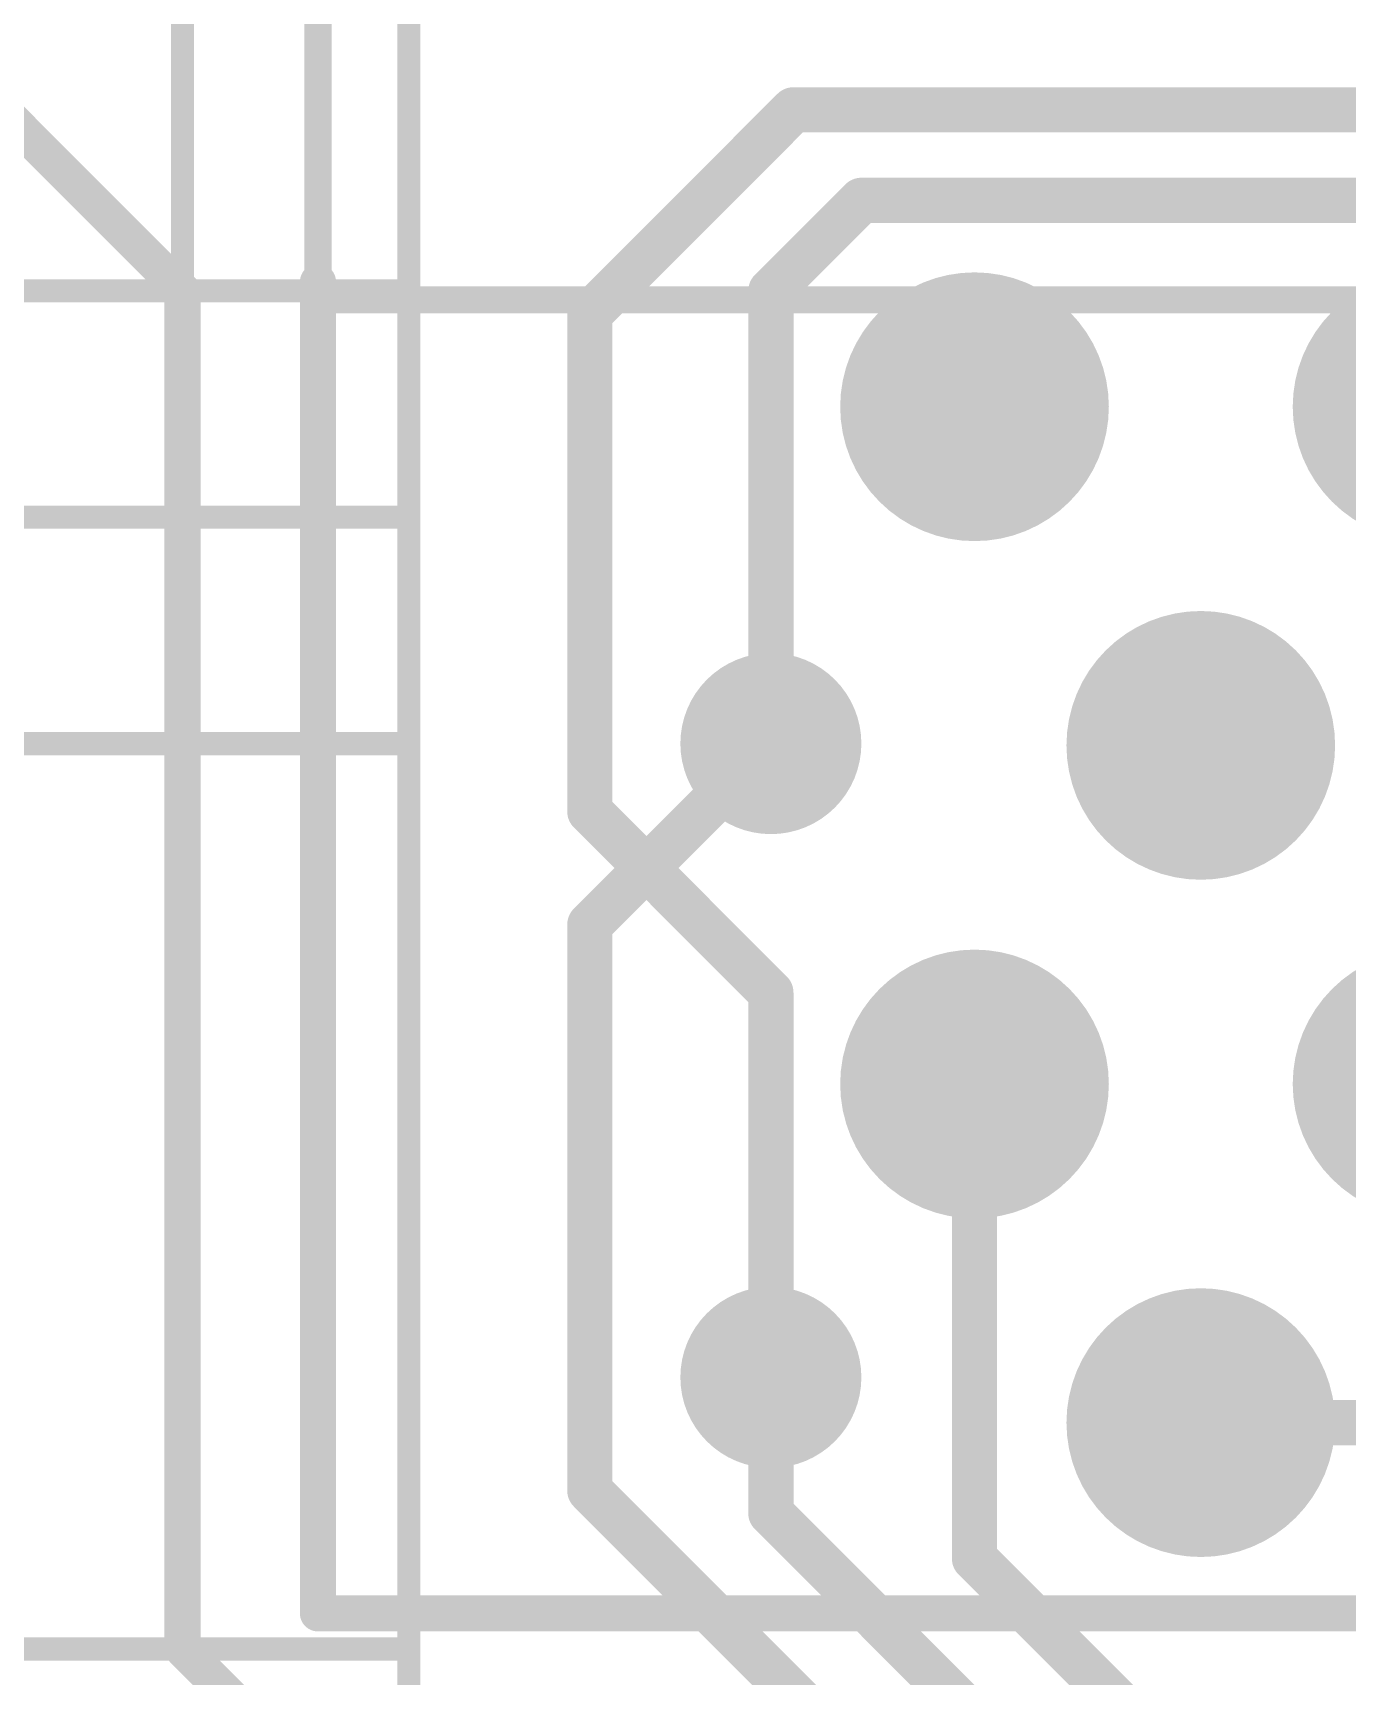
# Model space of a CAD drawing. Extents: x -38 to 87, y -12 to 48.
# Drawn here: x 4.24 to 11.62, y 6.2 to 15.42 of the extents above; entities that cross this region are included whole.
import ezdxf

# ---------------------------------------------------------------- set-up
doc = ezdxf.new("R2010")
doc.units = 0
for name, color, linetype in [('1', 12, 'CONTINUOUS'), ('16', 132, 'CONTINUOUS'), ('17', 110, 'CONTINUOUS'), ('18', 110, 'CONTINUOUS'), ('20', 53, 'CONTINUOUS'), ('21', 41, 'CONTINUOUS'), ('47', 253, 'CONTINUOUS'), ('51', 53, 'CONTINUOUS')]:
    doc.layers.add(name, color=color, linetype=linetype)

# ---------------------------------------------------------------- blocks, each defined once
blk = doc.blocks.new('ROUNDP')
at = {"const_width": 0.5}
blk.add_lwpolyline([(0, -0.25, 1), (0, 0.25, 1), (0, -0.25)], format="xyb", dxfattribs=at)
blk = doc.blocks.new('ROUNDV')
at = {"const_width": 0.5}
blk.add_lwpolyline([(0, -0.25, 1), (0, 0.25, 1), (0, -0.25)], format="xyb", dxfattribs=at)

msp = doc.modelspace()

# ---------------------------------------------------------------- linework, layer by layer
at = {"layer": '1', "const_width": 0.254}
for points in [[(7.366, 10.414), (8.382, 11.43)], [(7.366, 10.414), (7.366, 7.239)], [(9.525, 9.52), (9.525, 6.858)], [(8.382, 7.874), (8.382, 7.112)], [(10.795, 7.62), (12.065, 7.62)], [(7.366, 7.239), (11.938, 2.667)], [(8.382, 7.112), (12.319, 3.175)], [(9.525, 6.858), (12.7, 3.683)]]:
    msp.add_lwpolyline(points, dxfattribs=at)
at = {"layer": '1', "const_width": 0.127}
for points in [[(8.4269, 11.3851, 1), (8.3371, 11.4749)], [(7.4295, 10.414, 1), (7.3025, 10.414)], [(7.3211, 10.4589, 1), (7.4109, 10.3691)], [(9.5885, 9.52, 1), (9.4615, 9.52)], [(8.4455, 7.874, 1), (8.3185, 7.874)], [(10.795, 7.6835, 1), (10.795, 7.5565)], [(7.4109, 7.2839, 1), (7.3211, 7.1941)], [(7.3025, 7.239, 1), (7.4295, 7.239)], [(8.4269, 7.1569, 1), (8.3371, 7.0671)], [(8.3185, 7.112, 1), (8.4455, 7.112)], [(9.5699, 6.9029, 1), (9.4801, 6.8131)], [(9.4615, 6.858, 1), (9.5885, 6.858)]]:
    msp.add_lwpolyline(points, format="xyb", dxfattribs=at)
at = {"layer": '16', "const_width": 0.254}
for points in [[(8.509, 14.986), (7.366, 13.843)], [(30.607, 14.986), (8.509, 14.986)], [(8.89, 14.478), (8.382, 13.97)], [(20.447, 14.478), (8.89, 14.478)], [(8.382, 13.97), (8.382, 11.43)], [(7.366, 11.049), (7.366, 13.843)], [(8.382, 10.033), (7.366, 11.049)], [(8.382, 7.874), (8.382, 10.033)]]:
    msp.add_lwpolyline(points, dxfattribs=at)
at = {"layer": '16', "const_width": 0.127}
for points in [[(8.509, 15.0495, 1), (8.509, 14.9225)], [(8.5539, 14.9411, 1), (8.4641, 15.0309)], [(8.89, 14.5415, 1), (8.89, 14.4145)], [(8.9349, 14.4331, 1), (8.8451, 14.5229)], [(8.4455, 13.97, 1), (8.3185, 13.97)], [(8.3371, 14.0149, 1), (8.4269, 13.9251)], [(7.4295, 13.843, 1), (7.3025, 13.843)], [(7.3211, 13.8879, 1), (7.4109, 13.7981)], [(8.3185, 11.43, 1), (8.4455, 11.43)], [(7.4109, 11.0939, 1), (7.3211, 11.0041)], [(7.3025, 11.049, 1), (7.4295, 11.049)], [(8.4455, 10.033, 1), (8.3185, 10.033)], [(8.3371, 9.9881, 1), (8.4269, 10.0779)], [(8.3185, 7.874, 1), (8.4455, 7.874)]]:
    msp.add_lwpolyline(points, format="xyb", dxfattribs=at)
at = {"layer": '20', "const_width": 0.2032}
for points in [[(3.81, 15.24), (5.08, 13.97)], [(5.08, 13.97), (5.08, 6.35)], [(5.08, 6.35), (6.35, 5.08)]]:
    msp.add_lwpolyline(points, dxfattribs=at)
at = {"layer": '20', "const_width": 0.1016}
for points in [[(5.1308, 13.97, 1), (5.0292, 13.97)], [(5.0441, 13.9341, 1), (5.1159, 14.0059)], [(5.1159, 6.3859, 1), (5.0441, 6.3141)], [(5.0292, 6.35, 1), (5.1308, 6.35)]]:
    msp.add_lwpolyline(points, format="xyb", dxfattribs=at)
at = {"layer": '21', "const_width": 0.2032}
for points in [[(5.84, 6.55), (5.84, 14.02)], [(62.74, 6.55), (5.84, 6.55)]]:
    msp.add_lwpolyline(points, dxfattribs=at)
at = {"layer": '21', "const_width": 0.1016}
for points in [[(5.8908, 14.02, 1), (5.7892, 14.02)], [(5.84, 6.6008, 1), (5.84, 6.4992)], [(5.7892, 6.55, 1), (5.8908, 6.55)]]:
    msp.add_lwpolyline(points, format="xyb", dxfattribs=at)
at = {"layer": '47', "const_width": 0.13}
for points in [[(5.08, 11.43), (5.08, 40.05)], [(6.35, 0), (6.35, 36.24)], [(6.35, 13.97), (-12.11, 13.97)], [(6.35, 12.7), (-8.3, 12.7)], [(6.35, 11.43), (-4.49, 11.43)], [(6.35, 6.35), (-24.81, 6.35)]]:
    msp.add_lwpolyline(points, dxfattribs=at)
at = {"layer": '47', "const_width": 0.065}
for points in [[(6.35, 13.9375, 1), (6.35, 14.0025)], [(6.35, 12.6675, 1), (6.35, 12.7325)], [(5.0475, 11.43, 1), (5.1125, 11.43)], [(6.35, 11.3975, 1), (6.35, 11.4625)], [(6.35, 6.3175, 1), (6.35, 6.3825)]]:
    msp.add_lwpolyline(points, format="xyb", dxfattribs=at)
at = {"layer": '51', "const_width": 0.1524}
for points in [[(5.84, 13.92), (5.84, 27.92)], [(62.74, 13.92), (5.84, 13.92)], [(5.84, 6.55), (5.84, 13.92)], [(62.74, 6.55), (5.84, 6.55)]]:
    msp.add_lwpolyline(points, dxfattribs=at)
at = {"layer": '51', "const_width": 0.0762}
for points in [[(5.84, 13.9581, 1), (5.84, 13.8819)], [(5.8781, 13.92, 1), (5.8019, 13.92)], [(5.8019, 13.92, 1), (5.8781, 13.92)], [(5.84, 6.5881, 1), (5.84, 6.5119)], [(5.8019, 6.55, 1), (5.8781, 6.55)]]:
    msp.add_lwpolyline(points, format="xyb", dxfattribs=at)

# ---------------------------------------------------------------- block references
at = {"layer": '17', "xscale": 1.508, "yscale": 1.508, "rotation": 180}
for p in [(9.525, 13.32), (9.525, 13.32), (12.065, 13.32), (12.065, 13.32), (10.795, 11.42), (10.795, 11.42), (9.525, 9.52), (9.525, 9.52), (12.065, 9.52), (12.065, 9.52), (10.795, 7.62), (10.795, 7.62)]:
    msp.add_blockref('ROUNDP', p, dxfattribs=at)
at = {"layer": '18', "xscale": 1.016, "yscale": 1.016}
for p in [(8.382, 11.43), (8.382, 11.43), (8.382, 7.874), (8.382, 7.874)]:
    msp.add_blockref('ROUNDV', p, dxfattribs=at)

doc.saveas('drawing.dxf')
